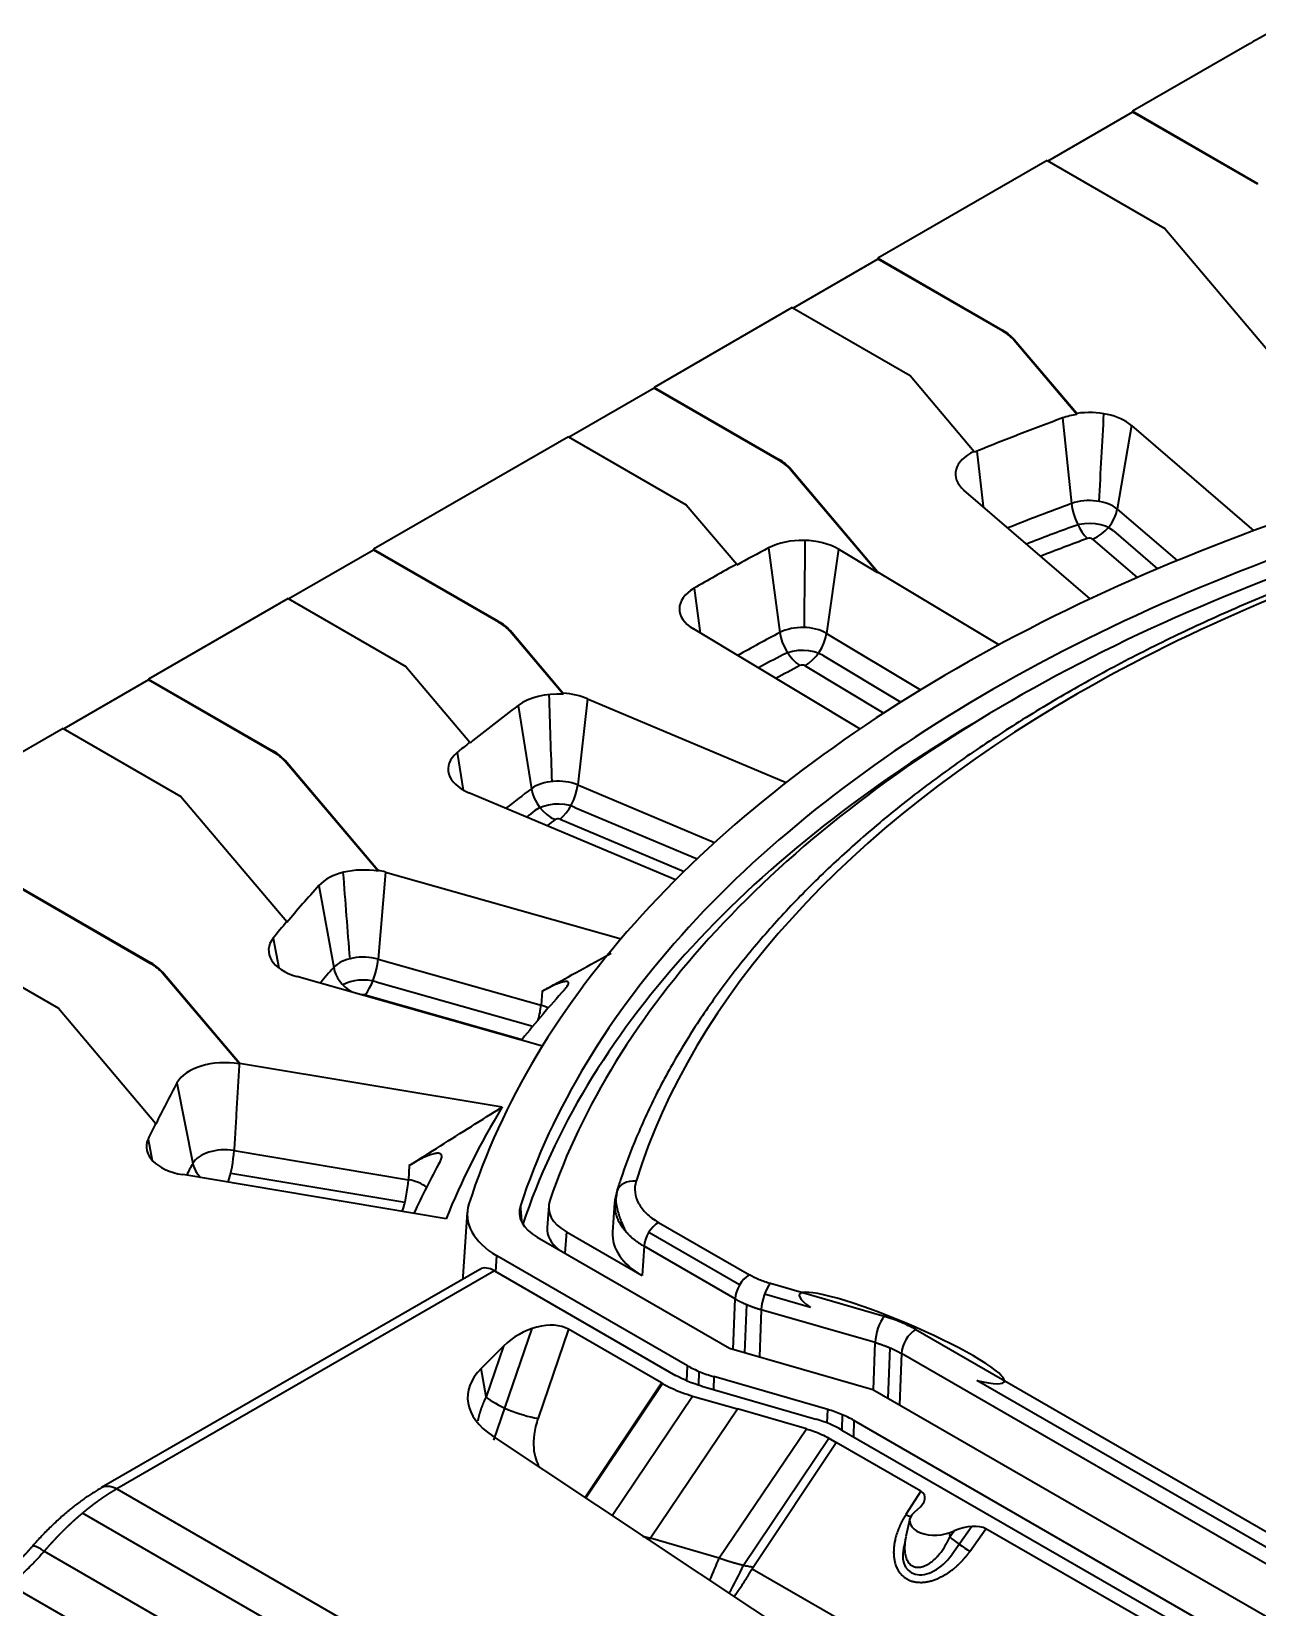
# Model space of a CAD drawing. Header units: millimetres. Extents: x 256 to 2096, y 1004 to 2403.
# Drawn here: x 1509.1 to 1630.8, y 2183.1 to 2339.6 of the extents above; entities that cross this region are included whole.
import ezdxf

# ---------------------------------------------------------------- set-up
doc = ezdxf.new("R2010")
doc.units = ezdxf.units.MM
doc.layers.add('1', color=7, linetype='Continuous', true_color=0xffffff)

msp = doc.modelspace()

# ---------------------------------------------------------------- linework, layer by layer
at = {"layer": '1', "color": 7, "linetype": 'Continuous', "lineweight": 35}
for p, q in [((1629.762, 2338.272), (1618.384, 2331.703)), ((1618.384, 2331.703), (1618.384, 2331.622)), ((1618.384, 2331.703), (1630.781, 2324.546)), ((1618.384, 2331.622), (1609.969, 2326.764)), ((1630.781, 2324.464), (1618.384, 2331.622)), ((1609.899, 2326.804), (1593.104, 2317.108)), ((1609.899, 2326.804), (1621.588, 2320.056)), ((1630.781, 2324.464), (1630.781, 2324.546)), ((1621.588, 2320.056), (1632.312, 2307.382)), ((1593.104, 2317.026), (1584.689, 2312.168)), ((1593.104, 2317.108), (1593.104, 2317.026)), ((1593.104, 2317.108), (1605.501, 2309.95)), ((1605.501, 2309.868), (1593.104, 2317.026)), ((1584.618, 2312.209), (1570.895, 2304.285)), ((1584.618, 2312.209), (1596.307, 2305.46)), ((1605.501, 2309.868), (1605.501, 2309.95)), ((1606.21, 2309.457), (1606.21, 2309.376)), ((1606.649, 2308.94), (1606.649, 2309.021)), ((1612.847, 2301.697), (1606.649, 2309.021)), ((1612.855, 2301.606), (1606.649, 2308.94)), ((1596.307, 2305.46), (1602.673, 2297.938)), ((1570.895, 2304.204), (1562.48, 2299.346)), ((1570.895, 2304.285), (1570.895, 2304.204)), ((1570.895, 2304.285), (1583.292, 2297.128)), ((1583.292, 2297.046), (1570.895, 2304.204)), ((1611.438, 2301.25), (1612.33, 2292.748)), ((1612.855, 2301.606), (1612.847, 2301.697)), ((1618.264, 2300.512), (1616.87, 2292.198)), ((1618.264, 2300.512), (1630.412, 2290.055)), ((1562.409, 2299.386), (1543.068, 2288.22)), ((1562.409, 2299.386), (1574.098, 2292.638)), ((1602.673, 2297.938), (1602.681, 2297.847)), ((1602.932, 2297.956), (1603.555, 2292.444)), ((1583.292, 2297.046), (1583.292, 2297.128)), ((1584.001, 2296.635), (1584.001, 2296.553)), ((1584.441, 2296.117), (1584.441, 2296.199)), ((1593.082, 2285.987), (1584.441, 2296.199)), ((1593.107, 2285.875), (1584.441, 2296.117)), ((1574.098, 2292.638), (1579.095, 2286.733)), ((1614.19, 2283.288), (1601.654, 2294.08)), ((1616.87, 2292.198), (1622.809, 2287.086)), ((1616.501, 2290.039), (1620.874, 2286.274)), ((1543.068, 2288.138), (1534.653, 2283.28)), ((1543.068, 2288.22), (1543.068, 2288.138)), ((1543.068, 2288.22), (1555.465, 2281.062)), ((1555.465, 2280.98), (1543.068, 2288.138)), ((1582.26, 2288.344), (1583.381, 2279.944)), ((1589.216, 2288.214), (1588.018, 2279.858)), ((1593.107, 2285.875), (1589.216, 2288.214)), ((1614.416, 2289.224), (1618.854, 2285.403)), ((1579.095, 2286.733), (1579.103, 2286.642)), ((1593.082, 2285.987), (1593.107, 2285.875)), ((1593.082, 2285.987), (1605.147, 2278.735)), ((1534.582, 2283.321), (1520.725, 2275.32)), ((1534.582, 2283.321), (1546.271, 2276.572)), ((1574.861, 2284.336), (1575.487, 2279.894)), ((1555.465, 2280.98), (1555.465, 2281.062)), ((1556.174, 2280.569), (1556.174, 2280.487)), ((1556.614, 2280.051), (1556.614, 2280.133)), ((1561.881, 2273.908), (1556.614, 2280.133)), ((1561.89, 2273.816), (1556.614, 2280.051)), ((1591.325, 2270.374), (1574.805, 2280.304)), ((1588.018, 2279.858), (1597.344, 2274.252)), ((1587.695, 2277.664), (1595.392, 2273.037)), ((1520.725, 2275.32), (1520.725, 2275.238)), ((1520.725, 2275.32), (1533.122, 2268.162)), ((1546.271, 2276.572), (1552.621, 2269.068)), ((1585.887, 2276.652), (1593.703, 2271.954)), ((1520.725, 2275.238), (1512.31, 2270.38)), ((1533.122, 2268.08), (1520.725, 2275.238)), ((1557.406, 2272.709), (1558.723, 2264.432)), ((1564.306, 2273.369), (1563.316, 2264.812)), ((1564.306, 2273.369), (1584.01, 2265.057)), ((1512.239, 2270.421), (1496.441, 2261.3)), ((1512.239, 2270.421), (1523.928, 2263.672)), ((1552.621, 2269.068), (1552.63, 2268.976)), ((1533.122, 2268.08), (1533.122, 2268.162)), ((1533.831, 2267.669), (1533.831, 2267.588)), ((1551.349, 2268.022), (1551.964, 2264.31)), ((1534.271, 2267.152), (1534.271, 2267.233)), ((1543.493, 2256.335), (1534.271, 2267.233)), ((1543.503, 2256.241), (1534.271, 2267.152)), ((1563.316, 2264.812), (1576.902, 2259.081)), ((1523.928, 2263.672), (1534.444, 2251.245)), ((1573.029, 2255.388), (1552.507, 2264.045)), ((1496.441, 2261.3), (1520.97, 2247.138)), ((1561.573, 2261.411), (1573.871, 2256.223)), ((1563.048, 2262.588), (1575.171, 2257.475)), ((1520.97, 2247.056), (1496.441, 2261.218)), ((1487.956, 2256.401), (1511.776, 2242.648)), ((1544.254, 2256.162), (1543.514, 2247.518)), ((1544.254, 2256.162), (1567.62, 2249.538)), ((1537.633, 2254.82), (1539.105, 2246.684)), ((1534.444, 2251.245), (1534.454, 2251.152)), ((1533.102, 2249.598), (1533.652, 2246.65)), ((1543.514, 2247.518), (1559.676, 2242.936)), ((1520.97, 2247.056), (1520.97, 2247.138)), ((1521.679, 2246.645), (1521.679, 2246.564)), ((1522.118, 2246.128), (1522.118, 2246.209)), ((1529.745, 2237.197), (1522.118, 2246.209)), ((1529.746, 2237.113), (1522.118, 2246.128)), ((1559.816, 2238.887), (1535.439, 2245.797)), ((1543.311, 2245.271), (1558.87, 2240.86)), ((1559.796, 2244.328), (1559.676, 2242.936)), ((1511.776, 2242.648), (1521.431, 2231.239)), ((1542.212, 2243.963), (1557.801, 2239.544)), ((1529.745, 2237.197), (1529.755, 2237.107)), ((1529.745, 2237.197), (1555.826, 2232.835)), ((1523.54, 2235.22), (1525.124, 2227.239)), ((1521.431, 2231.239), (1521.443, 2231.143)), ((1520.674, 2229.624), (1521.098, 2227.529)), ((1529.215, 2228.502), (1546.51, 2225.61)), ((1546.585, 2227.011), (1546.51, 2225.61)), ((1550.262, 2221.744), (1524.118, 2226.116)), ((1528.88, 2226.271), (1546.175, 2223.379)), ((1552.364, 2222.394), (1551.927, 2215.997)), ((1560.438, 2223.026), (1560.29, 2220.866)), ((1566.985, 2223.333), (1566.785, 2220.413)), ((1571.335, 2221.375), (1580.352, 2216.169)), ((1559.291, 2219.915), (1578.384, 2208.891)), ((1562.197, 2220.43), (1562.052, 2218.321)), ((1562.197, 2220.43), (1569.717, 2216.088)), ((1569.916, 2219), (1569.717, 2216.088)), ((1578.933, 2213.794), (1569.916, 2219)), ((1579.384, 2215.17), (1570.367, 2220.376)), ((1555.188, 2216.49), (1555.296, 2218.069)), ((1574.22, 2207.143), (1555.296, 2218.069)), ((1553.591, 2216.714), (1516.064, 2195.048)), ((1555.075, 2216.556), (1517.584, 2194.91)), ((1555.075, 2216.556), (1573.029, 2206.189)), ((1593.738, 2212.039), (1582.439, 2215.301)), ((1578.748, 2208.786), (1578.933, 2213.794)), ((1579.912, 2208.45), (1580.088, 2213.223)), ((1586.419, 2212.92), (1581.857, 2214.237)), ((1581.541, 2212.709), (1581.369, 2208.03)), ((1592.841, 2209.447), (1581.541, 2212.709)), ((1554.998, 2199.74), (1558.814, 2210.853)), ((1562.417, 2210.761), (1559.382, 2201.921)), ((1571.634, 2205.439), (1562.417, 2210.761)), ((1596.868, 2210.736), (1757.474, 2118.01)), ((1555.953, 2209.081), (1553.735, 2206.863)), ((1555.953, 2209.081), (1554.229, 2204.059)), ((1578.384, 2208.891), (1592.594, 2204.789)), ((1592.667, 2204.748), (1592.841, 2209.447)), ((1594.294, 2208.935), (1594.109, 2203.916)), ((1595.449, 2208.361), (1595.26, 2203.251)), ((1756.055, 2115.636), (1595.449, 2208.361)), ((1554.229, 2204.059), (1553.735, 2206.863)), ((1574.164, 2205.635), (1574.22, 2207.143)), ((1575.324, 2205.199), (1575.375, 2206.571)), ((1564.045, 2194.081), (1571.634, 2205.439)), ((1564.083, 2194.055), (1571.697, 2205.403)), ((1564.137, 2194.02), (1571.729, 2205.385)), ((1571.634, 2205.439), (1571.729, 2205.385)), ((1575.638, 2205.104), (1586.937, 2201.842)), ((1576.828, 2206.058), (1576.781, 2204.774)), ((1588.128, 2202.796), (1576.828, 2206.058)), ((1756.506, 2117.012), (1602.939, 2205.674)), ((1566.751, 2192.283), (1574.727, 2204.137)), ((1574.727, 2204.137), (1574.729, 2204.136)), ((1574.727, 2204.137), (1579.189, 2202.849)), ((1592.594, 2204.79), (1753.775, 2111.733)), ((1570.527, 2190.039), (1579.189, 2202.849)), ((1586.026, 2200.875), (1579.189, 2202.849)), ((1588.078, 2201.449), (1588.128, 2202.796)), ((1589.581, 2202.283), (1589.525, 2200.768)), ((1577.365, 2188.064), (1586.026, 2200.875)), ((1589.546, 2200.757), (1747.941, 2109.307)), ((1590.736, 2201.711), (1590.677, 2200.104)), ((1749.592, 2109.995), (1590.736, 2201.711)), ((1653.069, 2134.954), (1554.849, 2200.188)), ((1579.781, 2187.334), (1588.245, 2199.952)), ((1580.737, 2187.152), (1588.975, 2199.531)), ((1588.245, 2199.952), (1588.975, 2199.531)), ((1597.379, 2194.678), (1588.975, 2199.531)), ((1517.584, 2194.91), (1653.378, 2116.51)), ((1597.379, 2194.678), (1595.896, 2192.369)), ((1650.138, 2114.005), (1514.174, 2192.504)), ((1597.05, 2192.858), (1596.707, 2192.575)), ((1596.275, 2191.927), (1595.893, 2190.175)), ((1602.434, 2191.179), (1600.444, 2188.378)), ((1602.237, 2188.708), (1603.832, 2190.953)), ((1619.33, 2182.005), (1603.832, 2190.953)), ((1570.527, 2190.039), (1577.365, 2188.064)), ((1600.189, 2190.565), (1600.679, 2190.763)), ((1600.189, 2190.565), (1600.237, 2190.14)), ((1600.237, 2190.14), (1600.679, 2190.763)), ((1510.373, 2188.722), (1646.709, 2110.008)), ((1580.639, 2186.992), (1737.2, 2096.602)), ((1644.091, 2106.211), (1506.94, 2185.396))]:
    msp.add_line(p, q, dxfattribs=at)
for centre, major_axis, ratio, start_param, end_param in [((1679.966, 2309.287), (71, 0), 0.5773503, 2.3083997, 2.3561945), ((1601.258, 2307.501), (-6, 0), 0.5773503, 3.5960393, 3.9269908), ((1601.258, 2307.419), (-6, 0), 0.5773503, 3.5960393, 3.9269908), ((1724.6, 2204.92), (174.971, 0), 0.5773503, 1.7529085, 2.3561945), ((1614.112, 2298.904), (-5, 0), 0.5773503, 3.7323361, 4.9680855), ((1724.6, 2198.52), (-210.868, 0), 0.5773503, 5.2788447, 5.3274201), ((1724.6, 2204.92), (-169.885, 0), 0.5773503, 4.8979311, 5.4977871), ((1614.112, 2298.822), (-4.982, 0), 0.5773503, 4.9673726, 5.2788447), ((1724.6, 2204.92), (167.199, 0), 0.5773503, 1.765104, 2.3561945), ((1724.6, 2209.352), (157.976, 0), 0.5773503, 1.7484732, 2.3561945), ((1605.807, 2295.688), (-5, 0), 0.5773503, 5.3897818, 6.8739287), ((1605.807, 2295.607), (-4.982, 0), 0.5773503, 5.3274201, 5.3905842), ((1579.05, 2294.678), (-6, 0), 0.5773503, 3.5960393, 3.9269908), ((1579.05, 2294.597), (-6, 0), 0.5773503, 3.5960393, 3.9269908), ((1724.6, 2190.828), (209.207, 0), 0.5773503, 2.1372521, 2.1734915), ((1614.112, 2291.13), (3.321, 0), 0.5773503, 0.5907434, 2.1372521), ((1613.915, 2291.734), (-1.034, 2.816), 0.4381686, 1.0478464, 2.4441098), ((1614.112, 2289.106), (2.884, 0), 0.5773503, 0.5943959, 2.1323499), ((1614.416, 2291.674), (1.957, 2.274), 0.6781223, 4.0452014, 5.4414648), ((1585.623, 2286.222), (-4.982, 0), 0.5773503, 3.906869, 5.4533777), ((1724.6, 2188.804), (208.77, 0), 0.5773503, 2.1371843, 2.164163), ((1724.6, 2198.52), (-210.868, 0), 0.5773503, 5.4533777, 5.4738601), ((1724.6, 2188.804), (206.253, 0), 0.5773503, 2.1372521, 2.1641954), ((1614.112, 2289.106), (0.367, 0), 0.5773503, 0.5907434, 2.1372521), ((1724.6, 2198.602), (-210.886, 0), 0.5773503, 5.4738336, 5.501953), ((1578.411, 2282.304), (-5, 0), 0.5773503, 5.501953, 7.0484616), ((1551.222, 2278.612), (-6, 0), 0.5773503, 3.5960393, 3.9269908), ((1551.222, 2278.531), (-6, 0), 0.5773503, 3.5960393, 3.9269908), ((1585.623, 2278.529), (3.321, 0), 0.5773503, 0.7652763, 2.311785), ((1724.6, 2190.828), (209.207, 0), 0.5773503, 2.311785, 2.339287), ((1585.375, 2279.111), (-1.401, 2.653), 0.5511496, 0.9811713, 2.3774347), ((1585.887, 2279.101), (1.546, 2.571), 0.5888499, 3.9372562, 5.3335196), ((1724.6, 2188.804), (208.77, 0), 0.5773503, 2.3117181, 2.3276605), ((1585.623, 2276.505), (2.884, 0), 0.5773503, 0.7692369, 2.3069453), ((1724.6, 2204.92), (174.971, 0), 0.5773503, 2.3561945, 2.9594805), ((1724.6, 2188.804), (206.253, 0), 0.5773503, 2.311785, 2.3275583), ((1585.623, 2276.505), (0.367, 0), 0.5773503, 0.7652763, 2.311785), ((1561.356, 2270.956), (-4.982, 0), 0.5773503, 4.6051398, 5.6279106), ((1724.6, 2204.92), (-169.885, 0), 0.5773503, 5.4977871, 6.0976432), ((1561.356, 2271.038), (-5, 0), 0.5773503, 4.0814019, 4.6073576), ((1724.6, 2209.352), (157.976, 0), 0.5773503, 2.3561945, 2.9639158), ((1724.6, 2198.52), (-210.868, 0), 0.5773503, 5.6279106, 5.6660336), ((1724.6, 2204.92), (167.199, 0), 0.5773503, 2.3561945, 2.947285), ((1724.6, 2202.787), (169.748, 0), 0.5773503, 2.3725098, 2.9525186), ((1724.6, 2198.602), (-210.886, 0), 0.5773503, 5.6659881, 5.6764859), ((1528.88, 2265.713), (-6, 0), 0.5773503, 3.5960393, 3.9269908), ((1528.88, 2265.631), (-6, 0), 0.5773503, 3.5960393, 3.9269908), ((1555.457, 2266.376), (-5, 0), 0.5773503, 5.6764859, 7.2229946), ((1724.6, 2190.828), (209.207, 0), 0.5773503, 2.4863179, 2.506438), ((1561.356, 2263.264), (3.321, 0), 0.5773503, 0.9398093, 2.4863179), ((1561.066, 2263.818), (-1.802, 2.399), 0.6473843, 0.8858316, 2.282095), ((1561.573, 2263.86), (1.166, 2.764), 0.4816857, 3.8608377, 5.2571011), ((1561.356, 2261.24), (2.884, 0), 0.5773503, 0.943915, 2.4829239), ((1724.6, 2188.804), (208.77, 0), 0.5773503, 2.486271, 2.4928683), ((1724.6, 2188.804), (206.253, 0), 0.5773503, 2.4863179, 2.4926525), ((1561.356, 2261.24), (0.367, 0), 0.5773503, 0.9398093, 2.4863179), ((1542.05, 2253.489), (-4.982, 0), 0.5773503, 4.4164691, 5.8024435), ((1542.05, 2253.571), (-5, 0), 0.5773503, 4.2559348, 4.4197519), ((1724.6, 2198.52), (-210.868, 0), 0.5773503, 5.8024435, 5.8361332), ((1724.6, 2198.602), (-210.886, 0), 0.5773503, 5.8360671, 5.8510188), ((1537.643, 2248.389), (-5, 0), 0.5773503, 5.8510188, 7.3975275), ((1542.05, 2245.797), (3.321, 0), 0.5773503, 1.1143422, 2.6608509), ((1542.212, 2246.413), (0.818, 2.886), 0.3598856, 3.8088233, 5.2050867), ((1516.727, 2244.689), (-6, 0), 0.5773503, 3.5960393, 3.9269908), ((1516.727, 2244.607), (-6, 0), 0.5773503, 3.5960393, 3.9269908), ((1724.6, 2190.828), (209.207, 0), 0.5773503, 2.6608509, 2.6751669), ((1541.725, 2246.321), (-2.226, 2.011), 0.7239484, 0.7537042, 1.8237221), ((1542.05, 2243.773), (2.884, 0), 0.5773503, 1.1182822, 2.3523094), ((1724.6, 2195.223), (-183.616, 0), 0.5773503, 5.8001162, 5.8518557), ((1542.05, 2243.773), (0.367, 0), 0.5773503, 1.1143422, 1.9963122), ((1558.374, 2241.831), (0.818, 2.886), 0.3598856, 4.699923, 5.2050867), ((1558.213, 2241.215), (3.321, 0), 0.5773503, 0.8543384, 1.1143422), ((1528.291, 2234.353), (-4.982, 0), 0.5773503, 4.4201558, 5.9769764), ((1724.6, 2198.52), (-210.868, 0), 0.5773503, 5.9769764, 6.0119088), ((1724.6, 2198.602), (-178.886, 0), 0.5773503, 5.9453334, 6.0571947), ((1724.6, 2198.602), (-210.886, 0), 0.5773503, 6.0118146, 6.0255518), ((1525.509, 2228.889), (-5, 0), 0.5773503, 6.0255518, 7.5720604), ((1528.291, 2226.661), (3.321, 0), 0.5773503, 1.2888751, 2.8353838), ((1528.393, 2227.289), (0.495, 2.959), 0.2271506, 4.0426727, 5.1724462), ((1724.6, 2190.828), (209.207, 0), 0.5773503, 2.8353838, 2.8456514), ((1527.941, 2227.15), (-2.631, 1.441), 0.7785158, 0.5775118, 1.1726256), ((1724.6, 2195.223), (-183.616, 0), 0.5773503, 5.9746491, 6.0251111), ((1545.688, 2224.397), (0.495, 2.959), 0.2271506, 4.0426727, 5.1724462), ((1545.586, 2223.768), (3.321, 0), 0.5773503, 0.6096508, 1.2888751), ((1569.11, 2223.831), (-1.919, 0.597), 0.8036424, 4.9573234, 6.2832272), ((1569.11, 2223.831), (-1.919, 0.597), 0.8036424, 0.0000416, 0.1925746), ((1562.422, 2222.172), (10.066, 0.009), 0.5765193, 2.9592103, 3.9252809), ((1563.567, 2222.377), (6.04, 0.005), 0.5765149, 2.9557867, 3.9252811), ((1566.473, 2222.891), (6.04, 0.005), 0.5765065, 2.9470368, 3.9252816), ((1566.325, 2220.732), (6.04, 0.005), 0.5765065, 3.1015065, 3.7794835), ((1571.335, 2219.734), (1.005, 1.741), 0.5773503, 0.7853982, 2.3038346), ((1576.844, 2220.191), (10.066, 0.009), 0.5765234, 3.1017777, 3.9252807), ((1561.985, 2215.775), (10.066, 0.009), 0.5765193, 3.1017055, 3.1446213), ((1555.13, 2214.138), (-1.557, 2.565), 0.562044, 5.4853649, 6.2707551), ((1580.352, 2214.528), (-1.005, -1.741), 0.5773503, 3.9269908, 5.4454281), ((1582.439, 2213.659), (0.557, 1.931), 0.3651484, 0.6689641, 2.1874013), ((1595.486, 2209.893), (-10.162, 4.324), 0.1369664, 2.4505021, 6.8131541), ((1558.994, 2207.432), (4.219, 2.564), 0.6469137, 0.3404991, 1.9313774), ((1593.738, 2210.398), (-0.557, -1.931), 0.3651484, 3.8105567, 5.328992), ((1596.868, 2209.095), (1.005, 1.741), 0.5773503, 0.7853982, 2.3038334), ((1562.396, 2203.976), (-10, 0), 0.5773503, 5.7595865, 6.9987703), ((1581.333, 2211.254), (10.055, 0.012), 0.5776063, 3.9258769, 4.0865298), ((1581.333, 2211.254), (10.055, 0.012), 0.5776063, 4.0865298, 4.2471827), ((1557.641, 2203.489), (3.783, -1.299), 0.272414, 3.6908402, 5.2817185), ((1583.623, 2197.6), (10.055, 0.012), 0.5776063, 0.9449372, 1.10559), ((1583.623, 2197.6), (10.055, 0.012), 0.5776063, 0.7842843, 0.9449372), ((1595.134, 2193.322), (2.614, 0.946), 0.4857165, 5.3452015, 6.6714472), ((1598.755, 2191.747), (-2.5, 0), 0.5773503, 5.67232, 8.4648468), ((1595.026, 2193.153), (1.683, -1.081), 0.1160578, 5.3288633, 5.6920283), ((1601.483, 2189.656), (2.712, 0.885), 0.4612167, 0.3926843, 1.71893), ((1598.471, 2189.658), (2.211, 2.952), 0.6366591, 2.0421857, 4.7553876), ((1601.366, 2189.493), (-1.63, 1.159), 0.0829077, 0.8657036, 2.1919492), ((1573.235, 2192.947), (4.16, 14.412), 0.3651496, 4.3062164, 4.4737601), ((1574.973, 2192.393), (4.961, 14.156), 0.4236866, 4.2820351, 4.4985053)]:
    msp.add_ellipse(centre, major_axis=major_axis, ratio=ratio, start_param=start_param, end_param=end_param, dxfattribs=at)
for points, degree in [([(1615.514, 2301.675), (1615.354, 2298.775), (1615.195, 2295.874), (1615.037, 2292.972)], 3), ([(1585.874, 2289.094), (1585.842, 2286.212), (1585.811, 2283.328), (1585.782, 2280.445)], 3), ([(1560.452, 2273.785), (1560.548, 2270.906), (1560.646, 2268.028), (1560.745, 2265.148)], 3), ([(1561.89, 2273.816), (1561.888, 2273.831), (1561.885, 2273.862), (1561.882, 2273.893), (1561.881, 2273.908)], 3), ([(1540.022, 2256.117), (1540.243, 2253.26), (1540.465, 2250.403), (1540.689, 2247.546)], 3), ([(1543.503, 2256.241), (1543.501, 2256.257), (1543.498, 2256.288), (1543.494, 2256.319), (1543.493, 2256.335)], 3), ([(1529.726, 2237.107), (1529.215, 2228.502)], 1), ([(1546.585, 2227.011), (1547.625, 2227.667), (1549.696, 2228.974), (1552.776, 2230.915), (1554.812, 2232.197), (1555.826, 2232.835)], 3), ([(1569.11, 2225.472), (1568.998, 2225.097), (1568.927, 2224.357), (1569.289, 2223.255), (1570.081, 2222.231), (1570.872, 2221.646), (1571.335, 2221.375)], 3), ([(1567.231, 2224.539), (1566.98, 2223.08)], 1), ([(1567.191, 2224.304), (1567.176, 2224.291), (1567.162, 2224.275), (1567.15, 2224.255)], 3), ([(1557.63, 2223.015), (1557.666, 2222.505), (1557.702, 2221.994), (1557.738, 2221.484)], 3), ([(1581.335, 2215.686), (1580.986, 2215.832), (1580.657, 2215.993), (1580.352, 2216.169)], 3), ([(1582.439, 2215.301), (1582.054, 2215.412), (1581.684, 2215.541), (1581.335, 2215.686)], 3), ([(1595.394, 2211.46), (1594.87, 2211.678), (1594.316, 2211.872), (1593.738, 2212.039)], 3), ([(1596.868, 2210.736), (1596.411, 2211), (1595.918, 2211.242), (1595.394, 2211.46)], 3), ([(1575.638, 2205.104), (1574.675, 2205.382), (1573.791, 2205.75), (1573.029, 2206.189)], 3), ([(1589.546, 2200.757), (1588.784, 2201.196), (1587.9, 2201.564), (1586.937, 2201.842)], 3), ([(1516.128, 2195.084), (1512.424, 2192.941), (1509.126, 2189.131)], 2), ([(1509.201, 2189.218), (1507.803, 2187.592), (1506.133, 2186.23)], 2), ([(1510.373, 2188.722), (1510.114, 2188.424), (1509.604, 2187.86), (1508.86, 2187.099), (1508.163, 2186.439), (1507.517, 2185.867), (1507.125, 2185.544), (1506.94, 2185.396)], 3), ([(1579.781, 2187.334), (1579.938, 2187.304), (1580.254, 2187.244), (1580.575, 2187.183), (1580.737, 2187.152)], 3), ([(1580.737, 2187.152), (1580.72, 2187.126), (1580.686, 2187.073), (1580.654, 2187.019), (1580.639, 2186.992)], 3)]:
    msp.add_open_spline(points, degree=degree, dxfattribs=at)
for points, knots in [([(1696.471, 2299.482), (1695.117, 2299.341), (1691.202, 2298.905), (1684.77, 2298.042), (1677.23, 2296.803), (1669.802, 2295.35), (1662.505, 2293.687), (1655.355, 2291.818), (1648.371, 2289.748), (1641.568, 2287.48), (1634.963, 2285.021), (1628.572, 2282.375), (1622.41, 2279.549), (1616.492, 2276.549), (1610.831, 2273.382), (1605.443, 2270.055), (1600.34, 2266.575), (1595.535, 2262.951), (1591.039, 2259.192), (1586.865, 2255.305), (1583.023, 2251.3), (1579.522, 2247.187), (1576.373, 2242.977), (1573.582, 2238.68), (1571.158, 2234.307), (1569.143, 2229.951), (1567.901, 2226.645), (1567.314, 2224.825), (1567.191, 2224.428)], [0, 0, 0, 0, 0.0212921, 0.0617123, 0.1021384, 0.1425684, 0.1830032, 0.2234434, 0.2638895, 0.3043421, 0.3448017, 0.3852685, 0.4257426, 0.4662238, 0.5067115, 0.5472047, 0.5877015, 0.6281988, 0.668692, 0.709176, 0.749644, 0.7900879, 0.8304984, 0.8708654, 0.9111789, 0.9514301, 0.9894163, 1, 1, 1, 1]), ([(1559.796, 2244.328), (1560.796, 2244.881), (1562.789, 2245.982), (1565.064, 2247.238), (1566.344, 2247.944), (1566.642, 2248.108)], [0, 0, 0, 0, 0.4341691, 0.8683382, 1, 1, 1, 1]), ([(1561.994, 2244.465), (1562.069, 2244.547), (1562.134, 2244.624), (1562.242, 2244.765), (1562.286, 2244.829), (1562.329, 2244.903), (1562.337, 2244.917), (1562.351, 2244.944), (1562.371, 2244.985), (1562.385, 2245.021), (1562.405, 2245.088), (1562.41, 2245.126), (1562.404, 2245.167), (1562.402, 2245.174), (1562.397, 2245.189), (1562.389, 2245.21), (1562.376, 2245.227), (1562.344, 2245.257), (1562.315, 2245.271), (1562.244, 2245.288), (1562.202, 2245.292), (1562.104, 2245.289), (1562.049, 2245.283), (1561.93, 2245.262), (1561.866, 2245.247), (1561.727, 2245.21), (1561.654, 2245.187), (1561.536, 2245.147), (1561.476, 2245.126), (1561.413, 2245.102), (1561.371, 2245.086), (1561.35, 2245.078), (1561.241, 2245.036), (1561.151, 2244.999), (1560.965, 2244.918), (1560.773, 2244.831), (1560.568, 2244.732), (1560.41, 2244.653), (1560.356, 2244.626), (1560.248, 2244.57), (1560.193, 2244.541), (1560.026, 2244.453), (1559.912, 2244.392), (1559.796, 2244.328)], [0, 0, 0, 0, 0.0625, 0.0625, 0.125, 0.125, 0.140625, 0.140625, 0.15625, 0.1875, 0.1875, 0.25, 0.25, 0.265625, 0.265625, 0.28125, 0.3125, 0.3125, 0.375, 0.375, 0.4375, 0.4375, 0.5, 0.5, 0.5625, 0.5625, 0.625, 0.625, 0.65625, 0.671875, 0.671875, 0.6875, 0.6875, 0.75, 0.75, 0.8125, 0.875, 0.875, 0.90625, 0.90625, 0.9375, 0.9375, 1, 1, 1, 1]), ([(1549.654, 2227.415), (1549.703, 2227.504), (1549.741, 2227.585), (1549.796, 2227.734), (1549.814, 2227.802), (1549.822, 2227.878), (1549.824, 2227.892), (1549.824, 2227.921), (1549.824, 2227.962), (1549.818, 2227.998), (1549.799, 2228.066), (1549.777, 2228.103), (1549.74, 2228.141), (1549.731, 2228.149), (1549.714, 2228.162), (1549.687, 2228.181), (1549.656, 2228.196), (1549.588, 2228.221), (1549.536, 2228.231), (1549.421, 2228.239), (1549.356, 2228.237), (1549.217, 2228.222), (1549.143, 2228.21), (1548.986, 2228.175), (1548.903, 2228.153), (1548.731, 2228.099), (1548.641, 2228.068), (1548.5, 2228.016), (1548.429, 2227.988), (1548.355, 2227.957), (1548.306, 2227.937), (1548.281, 2227.926), (1548.155, 2227.872), (1548.052, 2227.825), (1547.842, 2227.724), (1547.628, 2227.617), (1547.405, 2227.496), (1547.234, 2227.4), (1547.176, 2227.368), (1547.06, 2227.3), (1547.002, 2227.266), (1546.825, 2227.161), (1546.706, 2227.087), (1546.585, 2227.011)], [0, 0, 0, 0, 0.0625, 0.0625, 0.125, 0.125, 0.140625, 0.140625, 0.15625, 0.1875, 0.1875, 0.25, 0.25, 0.265625, 0.265625, 0.28125, 0.3125, 0.3125, 0.375, 0.375, 0.4375, 0.4375, 0.5, 0.5, 0.5625, 0.5625, 0.625, 0.625, 0.65625, 0.671875, 0.671875, 0.6875, 0.6875, 0.75, 0.75, 0.8125, 0.875, 0.875, 0.90625, 0.90625, 0.9375, 0.9375, 1, 1, 1, 1]), ([(1567.071, 2223.892), (1567.07, 2223.87), (1567.07, 2223.847), (1567.071, 2223.733), (1567.078, 2223.631), (1567.1, 2223.422), (1567.116, 2223.316), (1567.174, 2222.991), (1567.223, 2222.778), (1567.33, 2222.374), (1567.388, 2222.183), (1567.508, 2221.815), (1567.57, 2221.639), (1567.758, 2221.137), (1567.887, 2220.835), (1568.021, 2220.549), (1568.023, 2220.543), (1568.026, 2220.538)], [0, 0, 0, 0, 0.0208388, 0.0208388, 0.1018924, 0.1018924, 0.182946, 0.182946, 0.3450531, 0.3450531, 0.5071602, 0.5071602, 0.6692674, 0.6692674, 0.9934817, 0.9934817, 1, 1, 1, 1]), ([(1571.729, 2205.385), (1572.309, 2205.05), (1573.28, 2204.598), (1574.355, 2204.244), (1574.727, 2204.137)], [0, 0, 0, 0, 0.6639659, 1, 1, 1, 1]), ([(1554.229, 2204.059), (1554.222, 2204.045), (1554.207, 2204.015), (1554.185, 2203.97), (1554.163, 2203.926), (1554.142, 2203.881), (1554.12, 2203.836), (1554.099, 2203.791), (1554.078, 2203.746), (1554.058, 2203.701), (1554.038, 2203.656), (1554.017, 2203.611), (1553.998, 2203.566), (1553.978, 2203.521), (1553.959, 2203.476), (1553.939, 2203.431), (1553.921, 2203.385), (1553.902, 2203.34), (1553.884, 2203.295), (1553.865, 2203.249), (1553.847, 2203.204), (1553.83, 2203.158), (1553.812, 2203.113), (1553.795, 2203.067), (1553.778, 2203.022), (1553.762, 2202.976), (1553.745, 2202.93), (1553.729, 2202.885), (1553.713, 2202.839), (1553.697, 2202.793), (1553.682, 2202.748), (1553.667, 2202.702), (1553.652, 2202.656), (1553.637, 2202.61), (1553.623, 2202.564), (1553.609, 2202.518), (1553.595, 2202.472), (1553.582, 2202.426), (1553.568, 2202.381), (1553.555, 2202.335), (1553.542, 2202.289), (1553.53, 2202.243), (1553.518, 2202.197), (1553.506, 2202.151), (1553.494, 2202.105), (1553.483, 2202.058), (1553.471, 2202.012), (1553.461, 2201.966), (1553.45, 2201.92), (1553.44, 2201.874), (1553.43, 2201.828), (1553.42, 2201.782), (1553.41, 2201.736), (1553.403, 2201.697), (1553.398, 2201.673), (1553.396, 2201.665)], [0, 0, 0, 0, 0.0188368, 0.0376814, 0.0565338, 0.0753939, 0.0942617, 0.1131372, 0.1320202, 0.1509107, 0.1698088, 0.1887143, 0.2076272, 0.2265475, 0.2454751, 0.2644101, 0.2833523, 0.3023019, 0.3212587, 0.3402227, 0.359194, 0.3781724, 0.3971581, 0.416151, 0.4351511, 0.4541584, 0.4731729, 0.4921947, 0.5112236, 0.5302598, 0.5493033, 0.5683541, 0.5874121, 0.6064775, 0.6255503, 0.6446304, 0.663718, 0.6828131, 0.7019156, 0.7210257, 0.7401435, 0.7592688, 0.7784019, 0.7975428, 0.8166914, 0.835848, 0.8550125, 0.8741851, 0.8933657, 0.9125545, 0.9317515, 0.9509565, 0.9701697, 0.9893909, 1, 1, 1, 1]), ([(1559.382, 2201.921), (1559.186, 2201.351), (1558.941, 2200.29), (1558.907, 2198.935), (1559.113, 2197.905), (1559.365, 2197.333), (1559.521, 2197.079)], [0, 0, 0, 0, 0.2586799, 0.5173599, 0.7760398, 1, 1, 1, 1]), ([(1586.026, 2200.875), (1586.258, 2200.808), (1587.057, 2200.551), (1587.782, 2200.219), (1588.245, 2199.952)], [0, 0, 0, 0, 0.2837162, 1, 1, 1, 1]), ([(1517.584, 2194.91), (1517.568, 2194.901), (1517.535, 2194.882), (1517.485, 2194.853), (1517.436, 2194.824), (1517.386, 2194.795), (1517.336, 2194.765), (1517.287, 2194.735), (1517.237, 2194.706), (1517.187, 2194.675), (1517.138, 2194.645), (1517.088, 2194.615), (1517.038, 2194.584), (1516.988, 2194.553), (1516.939, 2194.522), (1516.889, 2194.491), (1516.839, 2194.459), (1516.789, 2194.428), (1516.739, 2194.396), (1516.689, 2194.364), (1516.639, 2194.331), (1516.589, 2194.299), (1516.539, 2194.266), (1516.489, 2194.233), (1516.439, 2194.2), (1516.389, 2194.167), (1516.339, 2194.134), (1516.289, 2194.1), (1516.239, 2194.066), (1516.189, 2194.032), (1516.139, 2193.998), (1516.089, 2193.963), (1516.039, 2193.929), (1515.989, 2193.894), (1515.939, 2193.859), (1515.889, 2193.824), (1515.838, 2193.788), (1515.788, 2193.753), (1515.738, 2193.717), (1515.688, 2193.681), (1515.638, 2193.644), (1515.588, 2193.608), (1515.537, 2193.571), (1515.487, 2193.535), (1515.437, 2193.498), (1515.387, 2193.461), (1515.337, 2193.423), (1515.286, 2193.386), (1515.236, 2193.348), (1515.186, 2193.31), (1515.136, 2193.272), (1515.086, 2193.233), (1515.035, 2193.195), (1514.985, 2193.156), (1514.935, 2193.117), (1514.885, 2193.078), (1514.835, 2193.039), (1514.784, 2193), (1514.734, 2192.96), (1514.684, 2192.92), (1514.634, 2192.88), (1514.584, 2192.84), (1514.534, 2192.799), (1514.483, 2192.759), (1514.433, 2192.718), (1514.383, 2192.677), (1514.333, 2192.636), (1514.283, 2192.595), (1514.233, 2192.553), (1514.183, 2192.511), (1514.133, 2192.469), (1514.083, 2192.427), (1514.033, 2192.385), (1513.983, 2192.343), (1513.933, 2192.3), (1513.883, 2192.257), (1513.833, 2192.214), (1513.783, 2192.171), (1513.733, 2192.128), (1513.683, 2192.084), (1513.633, 2192.04), (1513.583, 2191.996), (1513.533, 2191.952), (1513.483, 2191.908), (1513.434, 2191.864), (1513.384, 2191.819), (1513.334, 2191.774), (1513.284, 2191.729), (1513.235, 2191.684), (1513.185, 2191.639), (1513.135, 2191.593), (1513.086, 2191.547), (1513.036, 2191.502), (1512.987, 2191.456), (1512.937, 2191.409), (1512.888, 2191.363), (1512.838, 2191.316), (1512.789, 2191.27), (1512.739, 2191.223), (1512.69, 2191.176), (1512.64, 2191.128), (1512.591, 2191.081), (1512.542, 2191.033), (1512.493, 2190.986), (1512.443, 2190.938), (1512.394, 2190.89), (1512.345, 2190.841), (1512.296, 2190.793), (1512.247, 2190.744), (1512.198, 2190.695), (1512.149, 2190.646), (1512.1, 2190.597), (1512.051, 2190.548), (1512.002, 2190.499), (1511.954, 2190.449), (1511.905, 2190.399), (1511.856, 2190.349), (1511.808, 2190.299), (1511.759, 2190.249), (1511.71, 2190.198), (1511.662, 2190.148), (1511.613, 2190.097), (1511.565, 2190.046), (1511.517, 2189.995), (1511.468, 2189.944), (1511.42, 2189.892), (1511.372, 2189.841), (1511.324, 2189.789), (1511.276, 2189.737), (1511.227, 2189.685), (1511.179, 2189.633), (1511.131, 2189.58), (1511.084, 2189.528), (1511.036, 2189.475), (1510.988, 2189.422), (1510.94, 2189.369), (1510.893, 2189.316), (1510.845, 2189.263), (1510.797, 2189.21), (1510.75, 2189.156), (1510.703, 2189.102), (1510.655, 2189.048), (1510.608, 2188.994), (1510.561, 2188.94), (1510.514, 2188.886), (1510.466, 2188.831), (1510.419, 2188.777), (1510.388, 2188.74), (1510.373, 2188.722)], [0, 0, 0, 0, 0.0066811, 0.0133644, 0.0200501, 0.026738, 0.0334283, 0.0401208, 0.0468157, 0.0535129, 0.0602123, 0.0669141, 0.0736182, 0.0803245, 0.0870332, 0.0937442, 0.1004575, 0.1071731, 0.113891, 0.1206112, 0.1273337, 0.1340585, 0.1407856, 0.147515, 0.1542468, 0.1609808, 0.1677172, 0.1744558, 0.1811968, 0.1879401, 0.1946857, 0.2014336, 0.2081839, 0.2149364, 0.2216912, 0.2284484, 0.2352079, 0.2419697, 0.2487338, 0.2555002, 0.262269, 0.26904, 0.2758134, 0.2825891, 0.2893671, 0.2961474, 0.3029301, 0.309715, 0.3165023, 0.3232919, 0.3300839, 0.3368781, 0.3436747, 0.3504736, 0.3572748, 0.3640783, 0.3708842, 0.3776924, 0.3845029, 0.3913157, 0.3981308, 0.4049483, 0.4117681, 0.4185903, 0.4254147, 0.4322415, 0.4390706, 0.4459021, 0.4527359, 0.459572, 0.4664104, 0.4732512, 0.4800943, 0.4869397, 0.4937874, 0.5006375, 0.5074899, 0.5143447, 0.5212018, 0.5280612, 0.534923, 0.541787, 0.5486535, 0.5555222, 0.5623933, 0.5692667, 0.5761425, 0.5830206, 0.5899011, 0.5967838, 0.6036689, 0.6105564, 0.6174462, 0.6243383, 0.6312328, 0.6381296, 0.6450288, 0.6519303, 0.6588341, 0.6657403, 0.6726488, 0.6795597, 0.6864729, 0.6933885, 0.7003064, 0.7072266, 0.7141492, 0.7210741, 0.7280014, 0.7349311, 0.741863, 0.7487974, 0.755734, 0.762673, 0.7696144, 0.7765581, 0.7835042, 0.7904526, 0.7974034, 0.8043565, 0.811312, 0.8182698, 0.82523, 0.8321925, 0.8391574, 0.8461246, 0.8530942, 0.8600661, 0.8670404, 0.8740171, 0.8809961, 0.8879775, 0.8949612, 0.9019472, 0.9089357, 0.9159265, 0.9229196, 0.9299151, 0.936913, 0.9439132, 0.9509158, 0.9579207, 0.9649281, 0.9719377, 0.9789497, 0.9859641, 0.9929809, 1, 1, 1, 1]), ([(1516.081, 2195.057), (1516.103, 2195.07), (1516.14, 2195.089), (1516.195, 2195.115), (1516.251, 2195.137), (1516.325, 2195.16), (1516.417, 2195.181), (1516.529, 2195.197), (1516.663, 2195.201), (1516.774, 2195.193), (1516.852, 2195.182), (1516.889, 2195.176), (1516.926, 2195.169), (1516.964, 2195.161), (1517.002, 2195.152), (1517.04, 2195.143), (1517.078, 2195.132), (1517.116, 2195.12), (1517.155, 2195.108), (1517.193, 2195.094), (1517.232, 2195.08), (1517.271, 2195.064), (1517.31, 2195.048), (1517.349, 2195.031), (1517.388, 2195.013), (1517.427, 2194.994), (1517.466, 2194.975), (1517.506, 2194.954), (1517.545, 2194.933), (1517.571, 2194.918), (1517.584, 2194.91)], [0, 0, 0, 0, 0.05838, 0.0906552, 0.1345917, 0.1901888, 0.2574453, 0.3363598, 0.4269306, 0.5291559, 0.5527777, 0.5763912, 0.5999963, 0.623593, 0.6471813, 0.6707612, 0.6943328, 0.717896, 0.7414507, 0.7649971, 0.7885351, 0.8120648, 0.835586, 0.8590989, 0.8826034, 0.9060995, 0.9295872, 0.9530665, 0.9765374, 1, 1, 1, 1]), ([(1595.896, 2192.369), (1595.888, 2192.357), (1595.873, 2192.332), (1595.849, 2192.294), (1595.825, 2192.256), (1595.801, 2192.217), (1595.777, 2192.177), (1595.752, 2192.137), (1595.728, 2192.097), (1595.704, 2192.055), (1595.679, 2192.013), (1595.654, 2191.97), (1595.63, 2191.927), (1595.605, 2191.883), (1595.581, 2191.839), (1595.556, 2191.793), (1595.532, 2191.748), (1595.507, 2191.701), (1595.482, 2191.654), (1595.458, 2191.606), (1595.434, 2191.558), (1595.409, 2191.509), (1595.385, 2191.459), (1595.361, 2191.408), (1595.337, 2191.357), (1595.313, 2191.306), (1595.289, 2191.253), (1595.266, 2191.2), (1595.242, 2191.147), (1595.188, 2191.02), (1595.11, 2190.823), (1595.015, 2190.558), (1594.934, 2190.303), (1594.866, 2190.058), (1594.813, 2189.834), (1594.771, 2189.629), (1594.739, 2189.443), (1594.714, 2189.261), (1594.695, 2189.084), (1594.683, 2188.911), (1594.676, 2188.745), (1594.675, 2188.583), (1594.68, 2188.427), (1594.689, 2188.277), (1594.704, 2188.132), (1594.722, 2187.992), (1594.745, 2187.859), (1594.771, 2187.731), (1594.81, 2187.573), (1594.866, 2187.384), (1594.947, 2187.169), (1595.044, 2186.964), (1595.155, 2186.769), (1595.279, 2186.591), (1595.416, 2186.427), (1595.563, 2186.278), (1595.704, 2186.159), (1595.831, 2186.068), (1595.937, 2185.999), (1596.047, 2185.936), (1596.16, 2185.879), (1596.276, 2185.829), (1596.394, 2185.785), (1596.523, 2185.744), (1596.664, 2185.707), (1596.819, 2185.677), (1597, 2185.651), (1597.214, 2185.633), (1597.493, 2185.631), (1597.816, 2185.659), (1598.175, 2185.724), (1598.477, 2185.805), (1598.718, 2185.885), (1598.9, 2185.954), (1599.086, 2186.031), (1599.274, 2186.118), (1599.492, 2186.227), (1599.739, 2186.365), (1600.015, 2186.536), (1600.296, 2186.729), (1600.504, 2186.886), (1600.641, 2186.996), (1600.706, 2187.05), (1600.771, 2187.105), (1600.836, 2187.16), (1600.9, 2187.216), (1600.963, 2187.272), (1601.026, 2187.329), (1601.087, 2187.387), (1601.149, 2187.445), (1601.209, 2187.504), (1601.269, 2187.563), (1601.329, 2187.623), (1601.388, 2187.683), (1601.446, 2187.744), (1601.503, 2187.806), (1601.56, 2187.867), (1601.616, 2187.93), (1601.671, 2187.992), (1601.726, 2188.055), (1601.78, 2188.119), (1601.834, 2188.183), (1601.887, 2188.247), (1601.939, 2188.312), (1601.99, 2188.377), (1602.041, 2188.443), (1602.091, 2188.509), (1602.14, 2188.575), (1602.189, 2188.641), (1602.221, 2188.686), (1602.237, 2188.708)], [0, 0, 0, 0, 0.0028216, 0.0056816, 0.0085801, 0.0115169, 0.0144922, 0.017506, 0.0205581, 0.0236487, 0.0267778, 0.0299453, 0.0331513, 0.0363957, 0.0396786, 0.0429999, 0.0463598, 0.0497581, 0.0531949, 0.0566702, 0.060184, 0.0637363, 0.0673271, 0.0709565, 0.0746244, 0.0783309, 0.0820759, 0.0858595, 0.0896818, 0.0935426, 0.1128534, 0.1314028, 0.1491894, 0.1662147, 0.1824826, 0.1956897, 0.2086007, 0.2212165, 0.2335322, 0.2455442, 0.2572513, 0.268654, 0.2797539, 0.2905539, 0.3010572, 0.3112627, 0.3211632, 0.3307536, 0.3400313, 0.3574795, 0.3748593, 0.3921994, 0.4094831, 0.4267522, 0.4428331, 0.4594404, 0.4761978, 0.4861776, 0.4961023, 0.5059665, 0.5157651, 0.5254937, 0.5351485, 0.5447287, 0.5564266, 0.568259, 0.5802287, 0.5971021, 0.6156058, 0.6405952, 0.6659967, 0.6918258, 0.7045142, 0.7175505, 0.7309389, 0.7446809, 0.7587744, 0.7789915, 0.8000816, 0.8220469, 0.8448849, 0.8503331, 0.8557736, 0.8612062, 0.8666312, 0.8720485, 0.8774582, 0.8828604, 0.8882553, 0.8936429, 0.8990234, 0.9043968, 0.9097633, 0.9151228, 0.9204755, 0.9258213, 0.9311605, 0.9364931, 0.9418192, 0.947139, 0.9524525, 0.9577598, 0.963061, 0.9683561, 0.9736452, 0.9789282, 0.9842052, 0.9894762, 0.9947411, 1, 1, 1, 1]), ([(1569.75, 2190.224), (1569.782, 2190.216), (1569.858, 2190.197), (1569.98, 2190.166), (1570.116, 2190.133), (1570.253, 2190.101), (1570.389, 2190.069), (1570.481, 2190.049), (1570.527, 2190.039)], [0, 0, 0, 0, 0.1221634, 0.2981289, 0.4738956, 0.6494631, 0.8248313, 1, 1, 1, 1]), ([(1595.891, 2190.165), (1595.881, 2190.116), (1595.86, 2190.017), (1595.833, 2189.867), (1595.81, 2189.717), (1595.792, 2189.571), (1595.778, 2189.429), (1595.768, 2189.291), (1595.762, 2189.157), (1595.76, 2189.029), (1595.763, 2188.904), (1595.768, 2188.785), (1595.778, 2188.67), (1595.791, 2188.56), (1595.816, 2188.395), (1595.864, 2188.181), (1595.951, 2187.934), (1596.061, 2187.718), (1596.192, 2187.534), (1596.331, 2187.395), (1596.471, 2187.294), (1596.607, 2187.223), (1596.754, 2187.17), (1596.911, 2187.138), (1597.076, 2187.125), (1597.249, 2187.133), (1597.41, 2187.16), (1597.555, 2187.197), (1597.685, 2187.24), (1597.819, 2187.295), (1597.956, 2187.36), (1598.097, 2187.438), (1598.239, 2187.527), (1598.384, 2187.628), (1598.545, 2187.753), (1598.723, 2187.908), (1598.92, 2188.099), (1599.12, 2188.316), (1599.294, 2188.528), (1599.446, 2188.731), (1599.58, 2188.923), (1599.721, 2189.141), (1599.826, 2189.319), (1599.898, 2189.447), (1599.935, 2189.515), (1599.972, 2189.583), (1600.007, 2189.652), (1600.042, 2189.721), (1600.077, 2189.79), (1600.11, 2189.859), (1600.143, 2189.929), (1600.175, 2189.999), (1600.206, 2190.07), (1600.227, 2190.117), (1600.237, 2190.14)], [0, 0, 0, 0, 0.0166436, 0.03422, 0.0513324, 0.0679815, 0.0841681, 0.0998933, 0.1151587, 0.1299662, 0.1443183, 0.1582177, 0.1716681, 0.1846735, 0.1972388, 0.2312362, 0.2634407, 0.2940604, 0.3233404, 0.3515643, 0.3724387, 0.3934514, 0.414749, 0.4364714, 0.4587499, 0.4817053, 0.5054476, 0.5221755, 0.5395962, 0.5577346, 0.5766119, 0.5962463, 0.6166533, 0.6378461, 0.659836, 0.6895357, 0.7215208, 0.7557828, 0.792308, 0.8161051, 0.8427512, 0.8722128, 0.9044525, 0.9131817, 0.9219022, 0.930614, 0.9393171, 0.9480116, 0.9566976, 0.965375, 0.9740439, 0.9827043, 0.9913564, 1, 1, 1, 1]), ([(1510.373, 2188.722), (1510.315, 2188.76), (1510.258, 2188.797), (1510.146, 2188.867), (1510.09, 2188.901), (1509.982, 2188.965), (1509.928, 2188.995), (1509.825, 2189.05), (1509.775, 2189.076), (1509.68, 2189.121), (1509.634, 2189.141), (1509.548, 2189.176), (1509.507, 2189.19), (1509.432, 2189.213), (1509.397, 2189.221), (1509.334, 2189.232), (1509.305, 2189.233), (1509.256, 2189.231), (1509.234, 2189.226), (1509.2, 2189.212), (1509.187, 2189.202), (1509.177, 2189.19)], [0, 0, 0, 0, 0.1009592, 0.1009592, 0.2019183, 0.2019183, 0.3028775, 0.3028775, 0.4038366, 0.4038366, 0.5047958, 0.5047958, 0.6057549, 0.6057549, 0.7067141, 0.7067141, 0.8076732, 0.8076732, 0.9086324, 0.9086324, 1, 1, 1, 1]), ([(1577.365, 2188.064), (1577.387, 2188.056), (1577.432, 2188.04), (1577.499, 2188.016), (1577.566, 2187.992), (1577.633, 2187.968), (1577.7, 2187.945), (1577.767, 2187.921), (1577.835, 2187.898), (1577.903, 2187.875), (1577.97, 2187.852), (1578.038, 2187.83), (1578.107, 2187.807), (1578.175, 2187.785), (1578.243, 2187.763), (1578.312, 2187.742), (1578.381, 2187.72), (1578.449, 2187.699), (1578.518, 2187.678), (1578.588, 2187.657), (1578.657, 2187.636), (1578.726, 2187.616), (1578.796, 2187.596), (1578.865, 2187.576), (1578.935, 2187.556), (1579.005, 2187.536), (1579.075, 2187.517), (1579.145, 2187.498), (1579.215, 2187.479), (1579.286, 2187.46), (1579.356, 2187.441), (1579.427, 2187.423), (1579.497, 2187.405), (1579.568, 2187.387), (1579.639, 2187.369), (1579.71, 2187.352), (1579.757, 2187.34), (1579.781, 2187.334)], [0, 0, 0, 0, 0.027948, 0.0559353, 0.0839619, 0.1120279, 0.1401331, 0.1682775, 0.1964611, 0.2246838, 0.2529457, 0.2812465, 0.3095863, 0.3379646, 0.3663809, 0.3948345, 0.4233251, 0.4518521, 0.4804149, 0.5090129, 0.5376457, 0.5663127, 0.5950133, 0.6237469, 0.6525129, 0.6813107, 0.7101397, 0.7389993, 0.7678888, 0.7968075, 0.8257549, 0.8547302, 0.8837326, 0.9127616, 0.9418163, 0.9708961, 1, 1, 1, 1]), ([(1578.856, 2184.242), (1578.906, 2184.31), (1579.051, 2184.51), (1579.314, 2184.883), (1579.558, 2185.244), (1579.74, 2185.521), (1579.838, 2185.672), (1579.931, 2185.818), (1580.02, 2185.959), (1580.105, 2186.095), (1580.186, 2186.226), (1580.262, 2186.351), (1580.335, 2186.472), (1580.403, 2186.586), (1580.467, 2186.696), (1580.528, 2186.8), (1580.585, 2186.898), (1580.621, 2186.961), (1580.639, 2186.992)], [0, 0, 0, 0, 0.0789867, 0.2327977, 0.4243572, 0.4811545, 0.5358559, 0.5884627, 0.6389768, 0.687401, 0.7337383, 0.7779922, 0.8201667, 0.8602659, 0.8982942, 0.9342562, 0.9681566, 1, 1, 1, 1])]:
    msp.add_open_spline(points, degree=3, knots=knots, dxfattribs=at)
for points, weights in [([(1567.134, 2224.121), (1566.56, 2222.287), (1567.608, 2220.348), (1569.916, 2219)], [1.00000003292, 1.00000003256, 1.00000003256, 1.00000003292]), ([(1578.933, 2213.794), (1579.694, 2213.356), (1580.578, 2212.988), (1581.541, 2212.709)], [1.00000031619, 1.00000031583, 1.00000031583, 1.00000031619]), ([(1592.841, 2209.447), (1593.804, 2209.17), (1594.688, 2208.803), (1595.449, 2208.361)], [0.999999526057, 0.999999526598, 0.999999526598, 0.999999526057]), ([(1570.444, 2189.828), (1570.472, 2189.898), (1570.499, 2189.968), (1570.527, 2190.039)], [1.00103022256, 1.00119626502, 1.00138237845, 1.00158856286])]:
    msp.add_rational_spline(points, weights, degree=3, dxfattribs=at)

doc.saveas('drawing.dxf')
